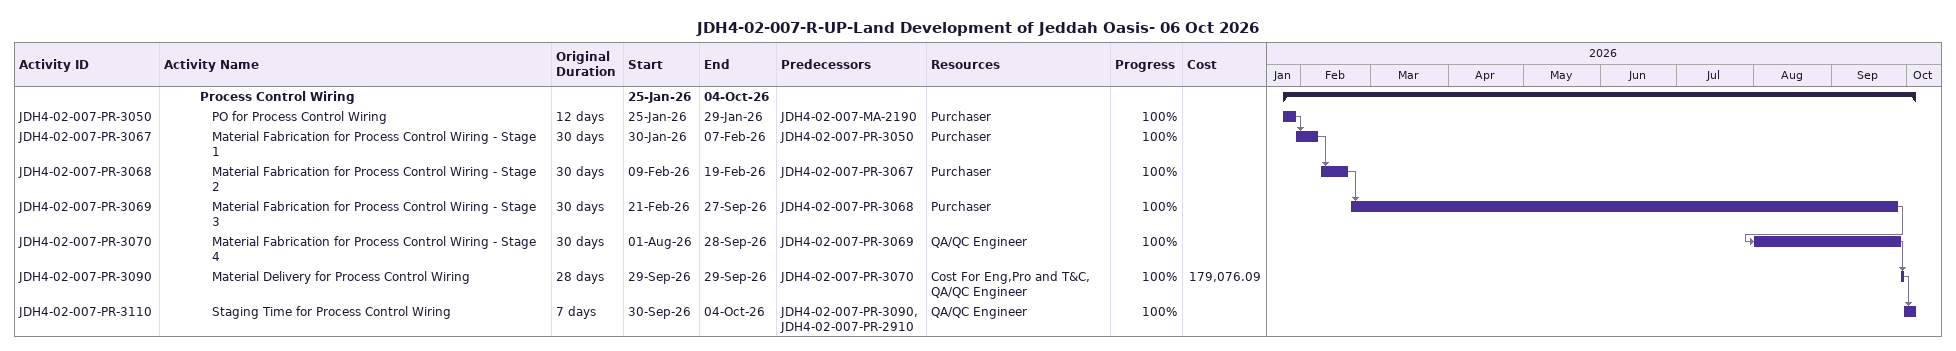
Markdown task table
JDH4-02-007-R-UP-Land Development of Jeddah Oasis- 06 Oct 2026

| ID | Level | Task | Original duration | Start | Finish | Predecessors | Resources | % complete | Cost |
|---|---|---|---|---|---|---|---|---|---|
|  | 4 | **Process Control Wiring** |  | 2026-01-25 | 2026-10-04 |  |  |  |  |
| JDH4-02-007-PR-3050 | 5 | PO for Process Control Wiring | 12d | 2026-01-25 | 2026-01-29 | JDH4-02-007-MA-2190 | Purchaser | 100 |  |
| JDH4-02-007-PR-3067 | 5 | Material Fabrication for Process Control Wiring - Stage 1 | 30d | 2026-01-30 | 2026-02-07 | JDH4-02-007-PR-3050 | Purchaser | 100 |  |
| JDH4-02-007-PR-3068 | 5 | Material Fabrication for Process Control Wiring - Stage 2 | 30d | 2026-02-09 | 2026-02-19 | JDH4-02-007-PR-3067 | Purchaser | 100 |  |
| JDH4-02-007-PR-3069 | 5 | Material Fabrication for Process Control Wiring - Stage 3 | 30d | 2026-02-21 | 2026-09-27 | JDH4-02-007-PR-3068 | Purchaser | 100 |  |
| JDH4-02-007-PR-3070 | 5 | Material Fabrication for Process Control Wiring - Stage 4 | 30d | 2026-08-01 | 2026-09-28 | JDH4-02-007-PR-3069 | QA/QC Engineer | 100 |  |
| JDH4-02-007-PR-3090 | 5 | Material Delivery for Process Control Wiring | 28d | 2026-09-29 | 2026-09-29 | JDH4-02-007-PR-3070 | Cost For Eng,Pro and T&C, QA/QC Engineer | 100 | 179076.09 |
| JDH4-02-007-PR-3110 | 5 | Staging Time for Process Control Wiring | 7d | 2026-09-30 | 2026-10-04 | JDH4-02-007-PR-3090, JDH4-02-007-PR-2910 | QA/QC Engineer | 100 |  |
